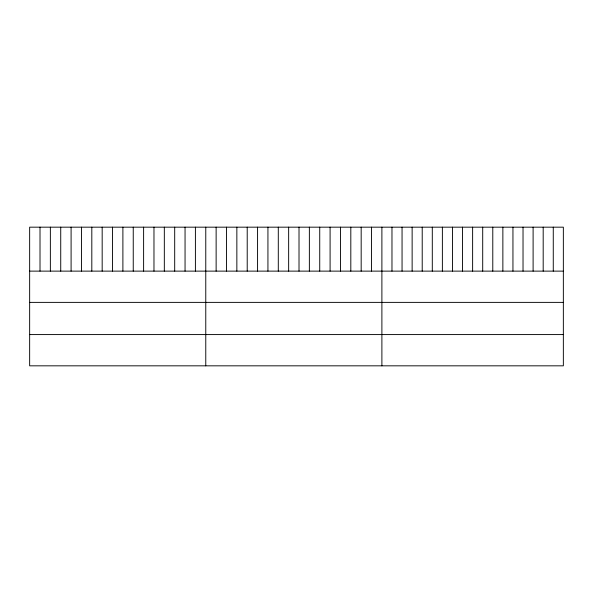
<?xml version="1.0" encoding="UTF-8"?>
<svg xmlns="http://www.w3.org/2000/svg" width="593" height="593" viewBox="0 0 593 593"><rect width="100%" height="100%" fill="white"/><g stroke="black" fill="none" stroke-linecap="round" stroke-linejoin="round"><path stroke-width="0.89" d="M563.35 271.12L563.35 365.829L29.65 365.829L29.65 227.171L563.35 227.171L563.35 271.12L29.65 271.12M29.65 302.378L563.35 302.378M29.65 334.578L563.35 334.578M553.269 227.171L553.269 271.12M543.188 227.171L543.188 271.12M533.107 227.171L533.107 271.12M523.026 227.171L523.026 271.12M512.945 227.171L512.945 271.12M502.864 227.171L502.864 271.12M492.783 227.171L492.783 271.12M482.702 227.171L482.702 271.12M472.621 227.171L472.621 271.12M462.54 227.171L462.54 271.12M452.459 227.171L452.459 271.12M442.378 227.171L442.378 271.12M432.297 227.171L432.297 271.12M422.216 227.171L422.216 271.12M412.135 227.171L412.135 271.12M402.054 227.171L402.054 271.12M391.973 227.171L391.973 271.12M381.892 227.171L381.892 365.829M371.529 227.171L371.529 271.12M361.174 227.171L361.174 271.12M350.811 227.171L350.811 271.12M340.449 227.171L340.449 271.12M330.093 227.171L330.093 271.12M319.731 227.171L319.731 271.12M309.368 227.171L309.368 271.12M299.013 227.171L299.013 271.12M288.65 227.171L288.65 271.12M278.295 227.171L278.295 271.12M267.932 227.171L267.932 271.12M257.57 227.171L257.57 271.12M247.214 227.171L247.214 271.12M236.852 227.171L236.852 271.12M226.489 227.171L226.489 271.12M216.134 227.171L216.134 271.12M205.771 227.171L205.771 365.829M195.408 227.171L195.408 271.12M185.053 227.171L185.053 271.12M174.69 227.171L174.69 271.12M164.328 227.171L164.328 271.12M153.972 227.171L153.972 271.12M143.61 227.171L143.61 271.12M133.247 227.171L133.247 271.12M122.892 227.171L122.892 271.12M112.529 227.171L112.529 271.12M102.174 227.171L102.174 271.12M91.811 227.171L91.811 271.12M81.449 227.171L81.449 271.12M71.093 227.171L71.093 271.12M60.731 227.171L60.731 271.12M50.368 227.171L50.368 271.12M40.013 227.171L40.013 271.12"/></g></svg>
